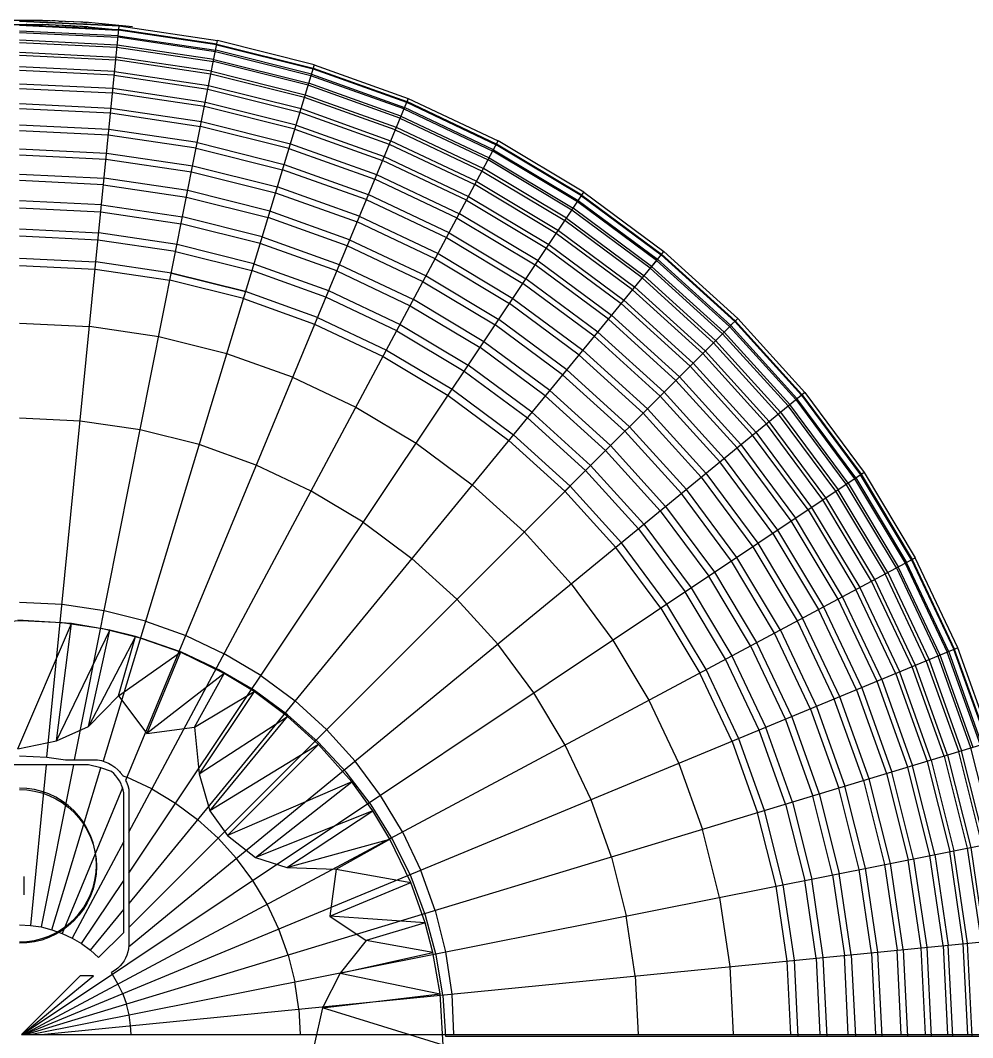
# Model space of a CAD drawing. Header units: inches. Extents: x 0 to 54693, y 0 to 31146.
# Drawn here: x 50960.4 to 51072.4, y 8078.2 to 8197.9 of the extents above; entities that cross this region are included whole.
import ezdxf

# ---------------------------------------------------------------- set-up
doc = ezdxf.new("R2010")
doc.units = ezdxf.units.IN
doc.header["$MEASUREMENT"] = 0
doc.layers.add('Added', color=3, linetype='Continuous')

msp = doc.modelspace()

# ---------------------------------------------------------------- linework, layer by layer
at = {"layer": 'Added', "linetype": 'Continuous', "lineweight": -2, "ltscale": 0.18}
for p, q in [((50963.04, 8197.85), (50957.62, 8197.85)), ((50957.63, 8197.35), (50963.03, 8197.35)), ((50960.33, 8197.77), (50960.63, 8197.75)), ((50972.03, 8197.2), (50960.33, 8197.77)), ((50960.33, 8197.77), (50972.03, 8197.19)), ((50960.33, 8197.35), (50971.99, 8196.78)), ((50960.33, 8197.27), (50971.98, 8196.7)), ((50960.63, 8197.75), (50960.68, 8197.75)), ((50960.68, 8197.75), (50960.76, 8197.75)), ((50960.76, 8197.75), (50962.73, 8197.65)), ((50961.13, 8197.35), (50961.12, 8197.35)), ((50961.12, 8197.35), (50961.13, 8197.35)), ((50961.14, 8197.85), (50961.13, 8197.85)), ((50961.13, 8197.85), (50961.13, 8197.85)), ((50961.13, 8197.85), (50961.13, 8197.85)), ((50961.13, 8197.85), (50961.15, 8197.85)), ((50961.14, 8197.35), (50961.13, 8197.35)), ((50961.13, 8197.35), (50961.14, 8197.35)), ((50961.19, 8197.35), (50961.14, 8197.35)), ((50961.14, 8197.35), (50961.16, 8197.35)), ((50961.27, 8197.85), (50961.16, 8197.85)), ((50961.22, 8197.85), (50961.19, 8197.85)), ((50961.19, 8197.35), (50961.22, 8197.35)), ((50961.24, 8197.85), (50961.32, 8197.85)), ((50961.37, 8197.35), (50961.44, 8197.35)), ((50961.4, 8197.85), (50961.47, 8197.85)), ((50961.6, 8197.35), (50961.69, 8197.35)), ((50962.73, 8197.65), (50962.77, 8197.65)), ((50962.83, 8197.65), (50962.73, 8197.65)), ((50962.77, 8197.65), (50962.83, 8197.65)), ((50962.83, 8197.65), (50962.87, 8197.64)), ((50962.92, 8197.64), (50962.87, 8197.65)), ((50962.87, 8197.64), (50962.92, 8197.64)), ((50962.92, 8197.64), (50963.51, 8197.61)), ((50968.42, 8197.09), (50963.02, 8197.35)), ((50963.03, 8197.35), (50963.02, 8197.35)), ((50963.02, 8197.35), (50963.03, 8197.35)), ((50968.46, 8197.59), (50963.03, 8197.85)), ((50963.03, 8197.85), (50963.04, 8197.85)), ((50963.04, 8197.85), (50963.98, 8197.81)), ((50964.28, 8197.29), (50963.06, 8197.35)), ((50963.51, 8197.61), (50963.56, 8197.61)), ((50963.56, 8197.61), (50963.51, 8197.61)), ((50963.56, 8197.61), (50963.61, 8197.61)), ((50963.56, 8111.21), (50972.03, 8197.2)), ((50963.61, 8197.61), (50963.65, 8197.61)), ((50963.65, 8197.61), (50963.71, 8197.61)), ((50963.71, 8197.61), (50972.03, 8197.2)), ((50964.48, 8197.78), (50964.14, 8197.8)), ((50964.59, 8197.28), (50964.9, 8197.26)), ((50964.92, 8197.76), (50964.61, 8197.78)), ((50965.01, 8197.76), (50965.38, 8197.74)), ((50965.52, 8197.23), (50965.34, 8197.24)), ((50967.78, 8197.62), (50965.67, 8197.72)), ((50966.37, 8197.19), (50965.69, 8197.22)), ((50966.61, 8197.18), (50966.86, 8197.16)), ((50966.96, 8197.16), (50967.16, 8197.15)), ((50967.55, 8197.13), (50967.44, 8197.14)), ((50967.75, 8197.12), (50967.65, 8197.13)), ((50967.87, 8197.62), (50967.98, 8197.61)), ((50967.95, 8197.11), (50968.02, 8197.11)), ((50968.05, 8197.61), (50967.98, 8197.61)), ((50968.06, 8197.11), (50967.99, 8197.11)), ((50968.03, 8197.61), (50968.09, 8197.6)), ((50968.08, 8197.1), (50968.17, 8197.1)), ((50968.17, 8197.6), (50968.12, 8197.6)), ((50968.15, 8197.6), (50968.26, 8197.6)), ((50968.24, 8197.1), (50968.21, 8197.1)), ((50968.22, 8197.1), (50968.27, 8197.1)), ((50968.26, 8197.1), (50968.29, 8197.09)), ((50968.33, 8197.59), (50968.29, 8197.59)), ((50968.3, 8197.09), (50968.29, 8197.09)), ((50968.3, 8197.09), (50968.3, 8197.09)), ((50968.33, 8197.59), (50968.32, 8197.59)), ((50968.33, 8197.59), (50968.34, 8197.59)), ((50968.34, 8197.59), (50968.33, 8197.59)), ((50968.34, 8197.59), (50968.34, 8197.59)), ((50968.42, 8197.09), (50973.56, 8196.58)), ((50973.62, 8197.08), (50968.46, 8197.59)), ((50983.54, 8195.07), (50971.99, 8196.78)), ((50972.03, 8197.2), (50983.62, 8195.48)), ((50972.04, 8197.19), (50972.03, 8197.2)), ((50972.03, 8197.2), (50972.04, 8197.19)), ((50972.04, 8197.19), (50972.03, 8197.2)), ((50972.03, 8197.19), (50972.04, 8197.19)), ((50971.92, 8196.03), (50960.33, 8196.6)), ((50960.33, 8196.43), (50971.9, 8195.86)), ((50983.36, 8194.16), (50971.9, 8195.86)), ((50971.92, 8196.03), (50983.4, 8194.33)), ((50983.53, 8194.98), (50971.98, 8196.7)), ((50971.81, 8194.94), (50960.33, 8195.51)), ((50960.33, 8195.25), (50971.79, 8194.69)), ((50966.8, 8110.89), (50983.62, 8195.48)), ((50971.79, 8194.69), (50983.13, 8193)), ((50983.18, 8193.26), (50971.81, 8194.94)), ((50983.53, 8194.98), (50994.85, 8192.15)), ((50983.54, 8195.07), (50994.87, 8192.23)), ((50994.99, 8192.63), (50983.62, 8195.48)), ((50960.33, 8194.1), (50971.67, 8193.54)), ((50960.33, 8193.75), (50971.64, 8193.2)), ((50982.84, 8191.54), (50971.64, 8193.2)), ((50982.91, 8191.87), (50971.67, 8193.54)), ((50983.18, 8193.26), (50994.34, 8190.46)), ((50994.6, 8191.34), (50983.36, 8194.16)), ((50994.65, 8191.51), (50983.4, 8194.33)), ((50971.5, 8191.83), (50960.33, 8192.38)), ((50994.99, 8192.63), (50970.15, 8110.74)), ((50994.26, 8190.22), (50983.13, 8193)), ((50994.85, 8192.15), (51005.83, 8188.22)), ((50994.87, 8192.23), (51005.87, 8188.3)), ((50994.99, 8192.63), (51006.03, 8188.68)), ((50971.46, 8191.4), (50960.33, 8191.95)), ((50971.46, 8191.4), (50982.49, 8189.77)), ((50971.5, 8191.83), (50982.57, 8190.19)), ((50993.83, 8188.78), (50982.84, 8191.54)), ((50982.91, 8191.87), (50993.93, 8189.11)), ((51005.51, 8187.44), (50994.6, 8191.34)), ((50994.65, 8191.51), (51005.58, 8187.6)), ((50971.31, 8189.82), (50960.33, 8190.36)), ((50960.33, 8189.85), (50971.26, 8189.32)), ((50982.18, 8188.21), (50971.31, 8189.82)), ((50982.49, 8189.77), (50993.3, 8187.06)), ((50982.57, 8190.19), (50993.43, 8187.47)), ((51005.06, 8186.35), (50994.26, 8190.22)), ((51005.16, 8186.59), (50994.34, 8190.46)), ((50982.08, 8187.71), (50971.26, 8189.32)), ((51006.03, 8188.68), (50972.8, 8108.47)), ((51004.49, 8184.97), (50993.83, 8188.78)), ((50993.93, 8189.11), (51004.62, 8185.29)), ((51006.03, 8188.68), (51016.62, 8183.67)), ((50960.33, 8188.07), (50971.08, 8187.54)), ((50960.33, 8187.49), (50971.02, 8186.96)), ((50971.08, 8187.54), (50981.73, 8185.96)), ((50992.69, 8185.05), (50982.08, 8187.71)), ((50992.84, 8185.54), (50982.18, 8188.21)), ((50993.43, 8187.47), (51003.96, 8183.7)), ((51005.51, 8187.44), (51015.99, 8182.48)), ((51016.07, 8182.64), (51005.58, 8187.6)), ((51005.83, 8188.22), (51016.38, 8183.23)), ((51016.42, 8183.3), (51005.87, 8188.3)), ((50971.02, 8186.96), (50981.62, 8185.39)), ((50993.3, 8187.06), (51003.8, 8183.3)), ((51005.06, 8186.35), (51015.43, 8181.45)), ((51005.16, 8186.59), (51015.55, 8181.68)), ((50970.83, 8185.01), (50960.33, 8185.53)), ((50970.77, 8184.36), (50960.33, 8184.88)), ((50981.24, 8183.47), (50970.83, 8185.01)), ((50992.01, 8182.79), (50981.62, 8185.39)), ((50981.73, 8185.96), (50992.18, 8183.35)), ((50992.69, 8185.05), (51003, 8181.37)), ((50992.84, 8185.54), (51003.19, 8181.84)), ((51004.49, 8184.97), (51014.73, 8180.13)), ((51004.62, 8185.29), (51014.89, 8180.43)), ((50981.11, 8182.83), (50970.77, 8184.36)), ((50973.17, 8102.38), (51016.62, 8183.67)), ((51014.08, 8178.91), (51003.96, 8183.7)), ((51026.67, 8177.64), (51016.62, 8183.67)), ((50960.33, 8182.76), (50970.56, 8182.25)), ((50981.11, 8182.83), (50991.25, 8180.29)), ((50981.24, 8183.47), (50991.44, 8180.91)), ((50992.01, 8182.79), (51002.09, 8179.18)), ((50992.18, 8183.35), (51002.32, 8179.72)), ((51003.8, 8183.3), (51013.88, 8178.54)), ((51025.93, 8176.53), (51015.99, 8182.48)), ((51016.07, 8182.64), (51026.02, 8176.67)), ((51026.39, 8177.23), (51016.38, 8183.23)), ((51026.44, 8177.3), (51016.42, 8183.3)), ((50960.33, 8182.04), (50970.49, 8181.54)), ((50970.49, 8181.54), (50980.56, 8180.05)), ((50970.56, 8182.25), (50980.7, 8180.75)), ((51012.89, 8176.69), (51003, 8181.37)), ((51003.19, 8181.84), (51013.13, 8177.14)), ((51025.27, 8175.55), (51015.43, 8181.45)), ((51015.55, 8181.68), (51025.42, 8175.76)), ((50980.56, 8180.05), (50990.43, 8177.58)), ((50980.7, 8180.75), (50990.63, 8178.26)), ((51001.09, 8176.77), (50991.25, 8180.29)), ((50991.44, 8180.91), (51001.34, 8177.37)), ((51014.73, 8180.13), (51024.44, 8174.3)), ((51024.63, 8174.59), (51014.89, 8180.43)), ((50960.33, 8179.78), (50970.27, 8179.29)), ((50970.19, 8178.52), (50960.33, 8179.01)), ((50980.11, 8177.83), (50970.27, 8179.29)), ((51011.77, 8174.6), (51002.09, 8179.18)), ((51002.32, 8179.72), (51012.05, 8175.12)), ((51014.08, 8178.91), (51023.68, 8173.16)), ((50970.19, 8178.52), (50979.96, 8177.08)), ((50973.17, 8097.57), (51026.67, 8177.64)), ((50989.77, 8175.41), (50980.11, 8177.83)), ((51000.28, 8174.81), (50990.63, 8178.26)), ((51023.44, 8172.8), (51013.88, 8178.54)), ((51026.44, 8177.3), (51026.67, 8177.64)), ((51026.67, 8177.64), (51036.09, 8170.66)), ((50969.96, 8176.15), (50960.33, 8176.62)), ((50979.96, 8177.08), (50989.55, 8174.68)), ((50990.43, 8177.58), (51000.01, 8174.15)), ((51001.09, 8176.77), (51010.54, 8172.3)), ((51010.85, 8172.87), (51001.34, 8177.37)), ((51012.89, 8176.69), (51022.27, 8171.06)), ((51013.13, 8177.14), (51022.56, 8171.49)), ((51035.23, 8169.62), (51025.93, 8176.53)), ((51026.02, 8176.67), (51035.34, 8169.76)), ((51026.39, 8177.23), (51035.77, 8170.28)), ((51026.44, 8177.3), (51035.82, 8170.34)), ((50960.33, 8175.81), (50969.88, 8175.34)), ((50969.88, 8175.34), (50979.34, 8173.94)), ((50969.96, 8176.15), (50979.5, 8174.73)), ((50999.14, 8172.06), (50989.77, 8175.41)), ((51034.49, 8168.72), (51025.27, 8175.55)), ((51034.65, 8168.92), (51025.42, 8175.76)), ((50988.85, 8172.39), (50979.5, 8174.73)), ((50998.85, 8171.35), (50989.55, 8174.68)), ((51009.21, 8169.8), (51000.01, 8174.15)), ((51000.28, 8174.81), (51009.54, 8170.43)), ((51011.77, 8174.6), (51020.96, 8169.1)), ((51021.29, 8169.58), (51012.05, 8175.12)), ((51033.54, 8167.56), (51024.44, 8174.3)), ((51024.63, 8174.59), (51033.76, 8167.82)), ((50960.33, 8173.32), (50969.64, 8172.86)), ((50978.85, 8171.49), (50969.64, 8172.86)), ((50988.62, 8171.61), (50979.34, 8173.94)), ((51010.85, 8172.87), (51019.87, 8167.47)), ((51023.68, 8173.16), (51032.66, 8166.49)), ((50969.55, 8172.02), (50960.33, 8172.48)), ((50978.69, 8170.67), (50969.55, 8172.02)), ((50988.85, 8172.39), (50997.93, 8169.14)), ((50999.14, 8172.06), (51008.14, 8167.8)), ((51010.54, 8172.3), (51019.51, 8166.92)), ((51032.39, 8166.16), (51023.44, 8172.8)), ((50978.69, 8170.67), (50987.65, 8168.42)), ((50987.89, 8169.23), (50978.85, 8171.49)), ((50997.62, 8168.39), (50988.62, 8171.61)), ((51007.78, 8167.12), (50998.85, 8171.35)), ((51009.54, 8170.43), (51018.33, 8165.16)), ((51022.27, 8171.06), (51031.06, 8164.54)), ((51022.56, 8171.49), (51031.39, 8164.94)), ((51035.77, 8170.28), (51036.09, 8170.66)), ((51036.09, 8170.66), (51044.77, 8162.79)), ((50960.33, 8169.89), (50969.3, 8169.45)), ((50978.19, 8168.13), (50969.3, 8169.45)), ((51035.82, 8170.34), (50973.17, 8094)), ((51009.21, 8169.8), (51017.93, 8164.57)), ((51021.29, 8169.58), (51029.93, 8163.17)), ((51035.23, 8169.62), (51034.49, 8168.72)), ((51043.82, 8161.84), (51035.23, 8169.62)), ((51043.94, 8161.96), (51035.34, 8169.76)), ((51035.77, 8170.28), (51044.41, 8162.44)), ((51035.82, 8170.34), (51044.47, 8162.5)), ((50960.33, 8169.04), (50969.22, 8168.6)), ((50969.22, 8168.6), (50978.02, 8167.29)), ((50986.9, 8165.95), (50978.19, 8168.13)), ((50978.19, 8168.13), (50986.9, 8165.95)), ((50996.35, 8165.31), (50987.65, 8168.42)), ((50987.89, 8169.23), (50996.67, 8166.09)), ((50997.62, 8168.39), (51006.27, 8164.3)), ((50997.93, 8169.14), (51006.65, 8165.02)), ((51029.56, 8162.72), (51020.96, 8169.1)), ((51034.49, 8168.72), (51042.99, 8161.01)), ((51034.65, 8168.92), (51043.17, 8161.19)), ((50986.65, 8165.13), (50978.02, 8167.29)), ((51007.78, 8167.12), (51016.25, 8162.05)), ((51008.14, 8167.8), (51016.68, 8162.68)), ((51027.91, 8160.7), (51019.51, 8166.92)), ((51028.32, 8161.2), (51019.87, 8167.47)), ((51041.93, 8159.95), (51033.54, 8167.56)), ((51033.76, 8167.82), (51042.17, 8160.2)), ((50995.36, 8162.93), (50986.9, 8165.95)), ((50996.67, 8166.09), (51005.09, 8162.1)), ((51032.39, 8166.16), (51040.65, 8158.68)), ((51032.66, 8166.49), (51040.95, 8158.98)), ((50986.65, 8165.13), (50995.03, 8162.13)), ((51004.7, 8161.36), (50996.35, 8165.31)), ((51014.92, 8160.06), (51006.65, 8165.02)), ((51026.11, 8158.5), (51017.93, 8164.57)), ((51018.33, 8165.16), (51026.56, 8159.06)), ((51031.06, 8164.54), (51039.17, 8157.2)), ((51039.53, 8157.56), (51031.39, 8164.94)), ((51006.27, 8164.3), (51014.47, 8159.39)), ((50960.33, 8162.26), (50968.55, 8161.86)), ((50995.03, 8162.13), (51003.08, 8158.33)), ((50995.36, 8162.93), (51003.48, 8159.08)), ((51005.09, 8162.1), (51013.09, 8157.31)), ((51024.67, 8156.75), (51016.68, 8162.68)), ((51037.5, 8155.52), (51029.56, 8162.72)), ((51037.91, 8155.94), (51029.93, 8163.17)), ((51043.82, 8161.84), (51044.77, 8162.79)), ((51052.25, 8153.79), (51044.41, 8162.44)), ((51044.47, 8162.5), (51052.32, 8153.85)), ((51044.77, 8162.79), (51052.64, 8154.11)), ((50976.7, 8160.65), (50968.55, 8161.86)), ((51004.7, 8161.36), (51012.62, 8156.61)), ((51024.18, 8156.16), (51016.25, 8162.05)), ((51028.32, 8161.2), (51036.11, 8154.14)), ((51043.17, 8161.19), (51039.53, 8157.56)), ((51043.94, 8161.96), (51042.99, 8161.01)), ((51050.69, 8152.51), (51042.99, 8161.01)), ((51043.17, 8161.19), (51050.89, 8152.68)), ((51051.6, 8153.26), (51043.82, 8161.84)), ((51051.73, 8153.37), (51043.94, 8161.96)), ((50984.69, 8158.65), (50976.7, 8160.65)), ((51022.67, 8154.32), (51014.92, 8160.06)), ((51035.65, 8153.68), (51027.91, 8160.7)), ((51041.93, 8159.95), (51049.53, 8151.56)), ((51049.8, 8151.78), (51042.17, 8160.2)), ((50992.44, 8155.88), (50984.69, 8158.65)), ((51003.48, 8159.08), (51011.18, 8154.47)), ((51022.15, 8153.69), (51014.47, 8159.39)), ((51033.65, 8151.67), (51026.11, 8158.5)), ((51034.15, 8152.18), (51026.56, 8159.06)), ((51040.65, 8158.68), (51035.65, 8153.68)), ((51040.65, 8158.68), (51048.14, 8150.42)), ((51048.47, 8150.69), (51040.95, 8158.98)), ((51003.08, 8158.33), (51010.71, 8153.75)), ((51020.57, 8151.76), (51013.09, 8157.31)), ((51046.91, 8149.41), (51039.53, 8157.56)), ((51012.62, 8156.61), (51020.04, 8151.11)), ((51024.18, 8156.16), (51031.5, 8149.53)), ((51024.67, 8156.75), (51032.05, 8150.07)), ((51037.5, 8155.52), (51039.17, 8157.2)), ((51039.17, 8157.2), (51046.52, 8149.09)), ((50992.44, 8155.88), (50999.88, 8152.36)), ((51044.69, 8147.59), (51037.5, 8155.52)), ((51037.91, 8155.94), (51045.14, 8147.96)), ((51052.64, 8154.11), (50973.15, 8088.88)), ((51010.71, 8153.75), (51017.86, 8148.45)), ((51011.18, 8154.47), (51018.4, 8149.11)), ((51022.15, 8153.69), (51029.24, 8147.27)), ((51029.81, 8147.84), (51022.67, 8154.32)), ((51032.05, 8150.07), (51036.11, 8154.14)), ((51043.18, 8146.35), (51036.11, 8154.14)), ((51052.25, 8153.79), (51059.2, 8144.42)), ((51052.32, 8153.85), (51059.27, 8144.47)), ((51052.64, 8154.11), (51059.62, 8144.7)), ((51042.67, 8145.93), (51035.65, 8153.68)), ((51057.52, 8143.3), (51050.69, 8152.51)), ((51057.74, 8143.44), (51050.89, 8152.68)), ((51051.6, 8153.26), (51058.5, 8143.95)), ((51058.64, 8144.05), (51051.73, 8153.37)), ((50999.88, 8152.36), (51006.95, 8148.12)), ((51020.57, 8151.76), (51027.48, 8145.5)), ((51033.65, 8151.67), (51029.81, 8147.84)), ((51033.65, 8151.67), (51040.48, 8144.13)), ((51034.15, 8152.18), (51041.03, 8144.59)), ((51049.53, 8151.56), (51056.28, 8142.47)), ((51049.8, 8151.78), (51056.57, 8142.66)), ((50967.46, 8150.74), (50960.33, 8151.09)), ((50974.52, 8149.69), (50967.46, 8150.74)), ((51020.04, 8151.11), (51026.88, 8144.91)), ((51054.78, 8141.46), (51048.14, 8150.42)), ((51055.14, 8141.7), (51048.47, 8150.69)), ((50981.44, 8147.96), (50974.52, 8149.69)), ((51018.4, 8149.11), (51025.06, 8143.08)), ((51026.88, 8144.91), (51031.5, 8149.53)), ((51038.14, 8142.21), (51031.5, 8149.53)), ((51038.73, 8142.7), (51032.05, 8150.07)), ((51053.04, 8140.3), (51046.52, 8149.09)), ((51046.91, 8149.41), (51053.46, 8140.58)), ((50988.16, 8145.55), (50981.44, 8147.96)), ((51006.95, 8148.12), (51013.56, 8143.22)), ((51017.86, 8148.45), (51024.45, 8142.48)), ((51029.81, 8147.84), (51036.29, 8140.69)), ((51045.14, 8147.96), (51051.56, 8139.31)), ((51029.24, 8147.27), (51035.66, 8140.18)), ((51051.07, 8138.99), (51044.69, 8147.59)), ((50994.62, 8142.5), (50988.16, 8145.55)), ((51027.48, 8145.5), (51024.45, 8142.48)), ((51033.74, 8138.6), (51027.48, 8145.5)), ((51048.9, 8137.53), (51042.67, 8145.93)), ((51043.18, 8146.35), (51049.44, 8137.9)), ((51059.62, 8144.7), (50960.7, 8078.6)), ((51033.09, 8138.06), (51026.88, 8144.91)), ((51040.48, 8144.13), (51046.54, 8135.96)), ((51041.03, 8144.59), (51047.14, 8136.36)), ((51065.2, 8134.41), (51059.2, 8144.42)), ((51059.27, 8144.47), (51065.28, 8134.45)), ((51059.62, 8144.7), (51065.64, 8134.65)), ((51025.06, 8143.08), (50973.17, 8091.2)), ((51013.56, 8143.22), (51019.66, 8137.69)), ((51031.09, 8136.43), (51025.06, 8143.08)), ((51063.42, 8133.46), (51057.52, 8143.3)), ((51057.74, 8143.44), (51063.65, 8133.58)), ((51058.5, 8143.95), (51064.46, 8134.01)), ((51058.64, 8144.05), (51064.61, 8134.09)), ((51000.74, 8138.83), (50994.62, 8142.5)), ((51030.43, 8135.88), (51024.45, 8142.48)), ((51044.02, 8134.27), (51038.14, 8142.21)), ((51044.66, 8134.7), (51038.73, 8142.7)), ((51056.28, 8142.47), (51062.1, 8132.75)), ((51062.41, 8132.91), (51056.57, 8142.66)), ((51036.29, 8140.69), (51042.03, 8132.95)), ((51053.46, 8140.58), (51059.11, 8131.15)), ((51060.51, 8131.9), (51054.78, 8141.46)), ((51060.89, 8132.1), (51055.14, 8141.7)), ((51035.66, 8140.18), (51041.36, 8132.5)), ((51053.04, 8140.3), (51058.66, 8130.91)), ((51000.74, 8138.83), (51006.47, 8134.58)), ((51033.74, 8138.6), (51039.29, 8131.11)), ((51056.58, 8129.8), (51051.07, 8138.99)), ((51057.09, 8130.07), (51051.56, 8139.31)), ((51025.19, 8131.59), (51019.66, 8137.69)), ((51033.09, 8138.06), (51038.59, 8130.64)), ((51048.9, 8137.53), (51054.27, 8128.57)), ((51049.44, 8137.9), (51054.85, 8128.88)), ((51035.73, 8128.73), (51030.43, 8135.88)), ((51036.44, 8129.21), (51031.09, 8136.43)), ((51046.54, 8135.96), (51051.77, 8127.23)), ((51047.14, 8136.36), (51052.4, 8127.57)), ((50960.8, 8078.6), (51065.64, 8134.65)), ((51006.47, 8134.58), (51011.76, 8129.79)), ((51049.78, 8126.16), (51044.66, 8134.7)), ((51070.66, 8124.05), (51065.64, 8134.65)), ((51049.1, 8125.8), (51044.02, 8134.27)), ((51063.42, 8133.46), (51068.33, 8123.09)), ((51068.57, 8123.19), (51063.65, 8133.58)), ((51064.46, 8134.01), (51069.41, 8123.54)), ((51069.57, 8123.6), (51064.61, 8134.09)), ((51065.2, 8134.41), (51070.19, 8123.86)), ((51065.28, 8134.45), (51070.27, 8123.89)), ((51046.28, 8124.29), (51041.36, 8132.5)), ((51042.03, 8132.95), (51046.99, 8124.68)), ((51066.94, 8122.51), (51062.1, 8132.75)), ((51062.41, 8132.91), (51067.26, 8122.65)), ((51025.19, 8131.59), (51030.1, 8124.97)), ((51039.29, 8131.11), (51044.08, 8123.12)), ((51059.11, 8131.15), (51063.81, 8121.22)), ((51065.28, 8121.82), (51060.51, 8131.9)), ((51065.67, 8121.99), (51060.89, 8132.1)), ((51011.76, 8129.79), (51016.55, 8124.5)), ((51043.34, 8122.72), (51038.59, 8130.64)), ((51061.16, 8120.12), (51056.58, 8129.8)), ((51061.7, 8120.34), (51057.09, 8130.07)), ((51063.34, 8121.02), (51058.66, 8130.91)), ((50965.33, 8129.16), (50960.33, 8129.41)), ((50970.29, 8128.43), (50965.33, 8129.16)), ((51035.73, 8128.73), (51040.3, 8121.1)), ((51041.06, 8121.5), (51036.44, 8129.21)), ((51058.74, 8119.12), (51054.27, 8128.57)), ((51054.85, 8128.88), (51059.35, 8119.37)), ((50975.15, 8127.21), (50970.29, 8128.43)), ((51056.78, 8118.31), (51052.4, 8127.57)), ((50960.52, 8127.24), (50955.69, 8127)), ((50966.45, 8126.94), (50960.14, 8127.34)), ((50960.14, 8112.18), (50966.45, 8126.94)), ((50965.35, 8127), (50960.52, 8127.24)), ((50964.69, 8113.12), (50966.45, 8126.94)), ((50970.14, 8126.3), (50965.35, 8127)), ((50970.95, 8126.16), (50966.45, 8126.94)), ((50974.83, 8125.14), (50970.14, 8126.3)), ((50975.15, 8127.21), (50979.87, 8125.52)), ((51051.77, 8127.23), (51056.12, 8118.03)), ((50964.69, 8113.12), (50970.95, 8126.16)), ((50968.44, 8114.82), (50970.95, 8126.16)), ((50973.97, 8125.39), (50968.44, 8114.82)), ((50973.97, 8125.39), (50970.95, 8126.16)), ((50971.96, 8118.44), (50973.97, 8125.39)), ((50979.27, 8123.54), (50973.97, 8125.39)), ((50979.39, 8123.54), (50974.83, 8125.14)), ((50979.87, 8125.52), (50984.4, 8123.38)), ((51030.1, 8124.97), (51034.33, 8117.91)), ((51053.32, 8116.87), (51049.1, 8125.8)), ((51049.78, 8126.16), (51054.03, 8117.17)), ((51070.66, 8124.05), (50960.93, 8078.6)), ((51020.81, 8118.76), (51016.55, 8124.5)), ((51046.28, 8124.29), (51050.37, 8115.65)), ((51046.99, 8124.68), (51051.12, 8115.96)), ((51074.12, 8112.87), (51070.19, 8123.86)), ((51074.2, 8112.9), (51070.27, 8123.89)), ((51074.6, 8113.02), (51070.66, 8124.05)), ((50971.96, 8118.44), (50979.27, 8123.54)), ((50979.27, 8123.54), (50975.32, 8114.01)), ((50984.4, 8121.06), (50979.27, 8123.54)), ((50983.77, 8121.49), (50979.39, 8123.54)), ((50988.69, 8120.8), (50984.4, 8123.38)), ((51047.29, 8114.37), (51043.34, 8122.72)), ((51044.08, 8123.12), (51048.06, 8114.69)), ((51067.26, 8122.65), (51071.09, 8111.95)), ((51072.19, 8112.29), (51068.33, 8123.09)), ((51072.44, 8112.36), (51068.57, 8123.19)), ((51073.32, 8112.63), (51069.41, 8123.54)), ((51069.57, 8123.6), (51073.48, 8112.68)), ((50987.94, 8119.04), (50983.77, 8121.49)), ((51044.9, 8113.38), (51041.06, 8121.5)), ((51069.03, 8111.33), (51065.28, 8121.82)), ((51069.44, 8111.45), (51065.67, 8121.99)), ((51066.94, 8122.51), (51070.76, 8111.85)), ((50984.4, 8121.06), (50975.32, 8114.01)), ((50980.89, 8114.74), (50984.4, 8121.06)), ((50987.92, 8118.92), (50984.4, 8121.06)), ((50988.69, 8120.8), (50992.72, 8117.82)), ((51044.11, 8113.06), (51040.3, 8121.1)), ((51061.7, 8120.34), (51065.32, 8110.2)), ((51063.34, 8121.02), (51067.03, 8110.72)), ((51067.51, 8110.87), (51063.81, 8121.22)), ((50991.85, 8116.19), (50987.94, 8119.04)), ((51058.74, 8119.12), (51062.26, 8109.28)), ((51059.35, 8119.37), (51062.89, 8109.46)), ((51064.76, 8110.03), (51061.16, 8120.12)), ((50968.44, 8114.82), (50971.96, 8118.44)), ((50971.96, 8118.44), (50975.32, 8114.01)), ((50980.89, 8114.74), (50987.92, 8118.92)), ((50987.92, 8118.92), (50981.47, 8109.27)), ((50991.84, 8116.01), (50987.92, 8118.92)), ((50996.43, 8114.45), (50992.72, 8117.82)), ((51024.48, 8112.64), (51020.81, 8118.76)), ((51034.33, 8117.91), (51037.85, 8110.46)), ((51059.55, 8108.45), (51056.12, 8118.03)), ((51060.24, 8108.66), (51056.78, 8118.31)), ((51053.32, 8116.87), (51056.65, 8107.57)), ((51054.03, 8117.17), (51057.38, 8107.79)), ((50981.47, 8109.27), (50991.84, 8116.01)), ((50982.72, 8104.89), (50991.84, 8116.01)), ((50995.49, 8112.7), (50991.84, 8116.01)), ((50995.46, 8112.98), (50991.85, 8116.19)), ((51050.37, 8115.65), (51053.59, 8106.64)), ((51051.12, 8115.96), (51054.36, 8106.88)), ((50964.69, 8113.12), (50968.44, 8114.82)), ((50975.32, 8114.01), (50980.89, 8114.74)), ((50980.89, 8114.74), (50981.47, 8109.27)), ((50996.43, 8114.45), (50999.79, 8110.74)), ((51050.4, 8105.68), (51047.29, 8114.37)), ((51051.2, 8105.92), (51048.06, 8114.69)), ((50960.14, 8112.18), (50964.69, 8113.12)), ((51074.6, 8113.02), (50961.15, 8078.6)), ((51044.11, 8113.06), (51047.11, 8104.68)), ((51047.93, 8104.93), (51044.9, 8113.38)), ((50995.49, 8112.7), (50982.72, 8104.89)), ((50995.49, 8112.7), (50984.77, 8101.98)), ((50998.75, 8109.44), (50995.46, 8112.98)), ((50999.39, 8108.32), (50995.49, 8112.7)), ((51027.53, 8106.19), (51024.48, 8112.64)), ((51073.51, 8100.87), (51070.76, 8111.85)), ((51073.85, 8100.93), (51071.09, 8111.95)), ((51074.98, 8101.16), (51072.19, 8112.29)), ((50960.33, 8111.37), (50963.56, 8111.21)), ((50963.56, 8111.21), (50965.73, 8110.89)), ((50965.73, 8110.89), (50969.52, 8110.89)), ((50969.52, 8110.89), (50969.96, 8110.8)), ((50969.96, 8110.8), (50970.15, 8110.74)), ((50970.15, 8110.74), (50970.37, 8110.67)), ((50970.37, 8110.67), (50970.79, 8110.49)), ((51002.78, 8106.72), (50999.79, 8110.74)), ((51067.03, 8110.72), (51069.69, 8100.11)), ((51067.51, 8110.87), (51070.19, 8100.2)), ((51069.03, 8111.33), (51071.74, 8100.51)), ((51069.44, 8111.45), (51072.16, 8100.6)), ((50968.45, 8110.32), (50952.2, 8110.32)), ((50963.48, 8110.32), (50961.62, 8091.43)), ((50966.69, 8110.32), (50962.89, 8091.24)), ((50964.14, 8090.92), (50969.91, 8109.95)), ((50969.91, 8109.95), (50968.45, 8110.32)), ((50971.14, 8109.52), (50969.91, 8109.95)), ((50970.79, 8110.49), (50971.18, 8110.27)), ((50971.42, 8109.28), (50971.14, 8109.52)), ((50971.18, 8110.27), (50971.54, 8110.02)), ((50971.54, 8110.02), (50971.88, 8109.73)), ((50971.88, 8109.73), (50972.08, 8109.52)), ((50972.08, 8109.52), (50972.18, 8109.4)), ((51001.68, 8105.59), (50998.75, 8109.44)), ((51037.85, 8110.46), (51040.63, 8102.71)), ((51065.45, 8099.26), (51062.89, 8109.46)), ((51067.37, 8099.64), (51064.76, 8110.03)), ((51067.94, 8099.76), (51065.32, 8110.2)), ((50971.67, 8109.01), (50971.42, 8109.28)), ((50971.9, 8108.72), (50971.67, 8109.01)), ((50972.1, 8108.41), (50971.9, 8108.72)), ((50972.27, 8108.08), (50972.1, 8108.41)), ((50972.18, 8109.4), (50972.46, 8109.06)), ((50972.46, 8109.06), (50972.48, 8109.03)), ((50972.48, 8109.03), (50972.96, 8108.86)), ((50972.8, 8108.47), (50972.9, 8108.28)), ((50972.9, 8108.28), (50973.06, 8107.87)), ((50975.89, 8107.47), (50972.96, 8108.86)), ((50981.47, 8109.27), (50982.72, 8104.89)), ((50999.39, 8108.32), (50984.77, 8101.98)), ((50988.08, 8099.4), (50999.39, 8108.32)), ((51001.86, 8104.89), (50999.39, 8108.32)), ((51059.55, 8108.45), (51062.02, 8098.58)), ((51062.72, 8098.72), (51060.24, 8108.66)), ((51062.26, 8109.28), (51064.8, 8099.13)), ((50961.21, 8107.52), (50960.33, 8107.57)), ((50960.33, 8107.39), (50961.21, 8107.35)), ((50962.09, 8107.39), (50961.21, 8107.52)), ((50961.21, 8107.35), (50962.09, 8107.22)), ((50962.95, 8107.18), (50962.09, 8107.39)), ((50962.09, 8107.22), (50962.95, 8107)), ((50963.79, 8106.88), (50962.95, 8107.18)), ((50972.45, 8107.61), (50965.36, 8090.49)), ((50972.33, 8107.93), (50972.27, 8108.08)), ((50972.41, 8107.74), (50972.33, 8107.93)), ((50972.45, 8107.61), (50972.41, 8107.74)), ((50972.52, 8107.38), (50972.45, 8107.61)), ((50972.58, 8107.02), (50972.52, 8107.38)), ((50973.06, 8107.87), (50973.17, 8107.44)), ((50973.17, 8107.44), (50973.17, 8089.06)), ((50975.89, 8107.47), (50978.67, 8105.81)), ((51059.05, 8097.99), (51056.65, 8107.57)), ((51059.8, 8098.14), (51057.38, 8107.79)), ((50962.95, 8107), (50963.79, 8106.7)), ((50964.59, 8106.5), (50963.79, 8106.88)), ((50963.79, 8106.7), (50964.59, 8106.32)), ((50965.35, 8106.04), (50964.59, 8106.5)), ((50964.59, 8106.32), (50965.35, 8105.87)), ((50966.06, 8105.51), (50965.35, 8106.04)), ((50965.35, 8105.87), (50966.06, 8105.34)), ((50972.58, 8090.61), (50972.58, 8107.02)), ((51005.36, 8102.42), (51002.78, 8106.72)), ((51029.93, 8099.47), (51027.53, 8106.19)), ((51051.2, 8105.92), (51053.47, 8096.88)), ((51055.91, 8097.37), (51053.59, 8106.64)), ((51054.36, 8106.88), (51056.71, 8097.52)), ((50966.72, 8104.92), (50966.06, 8105.51)), ((50966.06, 8105.34), (50966.72, 8104.74)), ((50967.32, 8104.26), (50966.72, 8104.92)), ((50966.72, 8104.74), (50967.32, 8104.09)), ((50978.67, 8105.81), (50981.27, 8103.88)), ((50982.72, 8104.89), (50984.77, 8101.98)), ((51001.86, 8104.89), (50988.08, 8099.4)), ((50991.75, 8098.22), (51001.86, 8104.89)), ((51004.23, 8101.48), (51001.68, 8105.59)), ((51003.88, 8101.55), (51001.86, 8104.89)), ((51049.27, 8096.04), (51047.11, 8104.68)), ((51050.11, 8096.21), (51047.93, 8104.93)), ((51050.4, 8105.68), (51052.64, 8096.72)), ((50967.85, 8103.55), (50967.32, 8104.26)), ((50967.32, 8104.09), (50967.85, 8103.37)), ((50968.3, 8102.79), (50967.85, 8103.55)), ((50981.27, 8103.88), (50983.68, 8101.7)), ((50967.85, 8103.37), (50968.3, 8102.61)), ((50968.68, 8101.99), (50968.3, 8102.79)), ((50968.3, 8102.61), (50968.68, 8101.81)), ((51005.36, 8102.42), (51007.5, 8097.89)), ((51042.63, 8094.72), (51040.63, 8102.71)), ((50961.58, 8078.6), (51077.45, 8101.65)), ((50972.58, 8101.28), (50966.52, 8089.94)), ((50968.98, 8101.15), (50968.68, 8101.99)), ((50968.68, 8101.81), (50968.98, 8100.98)), ((50969.2, 8100.29), (50968.98, 8101.15)), ((50983.68, 8101.7), (50985.85, 8099.3)), ((50984.77, 8101.98), (50988.08, 8099.4)), ((50991.75, 8098.22), (51003.88, 8101.55)), ((50997.55, 8098.05), (51003.88, 8101.55)), ((51006.33, 8096.48), (51003.88, 8101.55)), ((51006.36, 8097.14), (51004.23, 8101.48)), ((50968.98, 8100.98), (50969.2, 8100.12)), ((50969.33, 8099.41), (50969.2, 8100.29)), ((50969.2, 8100.12), (50969.33, 8099.24)), ((51071.29, 8089.28), (51069.69, 8100.11)), ((51071.8, 8089.33), (51070.19, 8100.2)), ((51071.74, 8100.51), (51073.38, 8089.49)), ((51072.16, 8100.6), (51073.8, 8089.53)), ((50969.37, 8098.53), (50969.33, 8099.41)), ((50969.33, 8099.24), (50969.37, 8098.35)), ((50987.78, 8096.7), (50985.85, 8099.3)), ((50988.08, 8099.4), (50991.75, 8098.22)), ((51029.93, 8099.47), (51031.67, 8092.54)), ((51064.23, 8088.59), (51062.72, 8098.72)), ((51066.34, 8088.79), (51064.8, 8099.13)), ((51065.45, 8099.26), (51066.99, 8088.86)), ((51068.94, 8089.05), (51067.37, 8099.64)), ((51067.94, 8099.76), (51069.52, 8089.11)), ((50969.2, 8096.76), (50969.33, 8097.64)), ((50969.33, 8097.47), (50969.2, 8096.59)), ((50969.33, 8097.64), (50969.37, 8098.53)), ((50969.37, 8098.35), (50969.33, 8097.47)), ((50991.75, 8098.22), (50997.55, 8098.05)), ((50997.55, 8098.05), (50996.8, 8092.53)), ((50997.55, 8098.05), (51006.33, 8096.48)), ((51009.19, 8093.17), (51007.5, 8097.89)), ((51058.12, 8087.98), (51056.71, 8097.52)), ((51060.5, 8088.22), (51059.05, 8097.99)), ((51061.26, 8088.29), (51059.8, 8098.14)), ((51062.02, 8098.58), (51063.52, 8088.52)), ((50960.83, 8097.19), (50960.83, 8095.01)), ((50967.63, 8089.28), (50972.58, 8096.69)), ((50968.98, 8095.9), (50969.2, 8096.76)), ((50969.2, 8096.59), (50968.98, 8095.73)), ((50989.45, 8093.92), (50987.78, 8096.7)), ((50996.8, 8092.53), (51006.33, 8096.48)), ((51008.02, 8091.72), (51006.33, 8096.48)), ((51008.06, 8092.61), (51006.36, 8097.14)), ((51054, 8087.58), (51052.64, 8096.72)), ((51054.83, 8087.66), (51053.47, 8096.88)), ((51055.91, 8097.37), (51057.32, 8087.91)), ((50968.3, 8094.27), (50968.68, 8095.07)), ((50968.68, 8095.07), (50968.98, 8095.9)), ((50968.98, 8095.73), (50968.68, 8094.89)), ((51050.57, 8087.24), (51049.27, 8096.04)), ((51051.43, 8087.33), (51050.11, 8096.21)), ((50967.85, 8093.51), (50968.3, 8094.27)), ((50968.3, 8094.09), (50967.85, 8093.33)), ((50968.68, 8094.89), (50968.3, 8094.09)), ((50990.83, 8090.99), (50989.45, 8093.92)), ((51042.63, 8094.72), (51043.84, 8086.58)), ((50966.72, 8092.14), (50967.32, 8092.79)), ((50967.32, 8092.79), (50967.85, 8093.51)), ((50967.85, 8093.33), (50967.32, 8092.62)), ((50968.66, 8088.51), (50972.58, 8093.28)), ((51009.19, 8093.17), (51010.4, 8088.31)), ((50960.33, 8091.49), (50961.62, 8091.43)), ((50965.35, 8091.01), (50966.06, 8091.54)), ((50966.06, 8091.54), (50966.72, 8092.14)), ((50966.72, 8091.96), (50966.06, 8091.37)), ((50967.32, 8092.62), (50966.72, 8091.96)), ((51008.02, 8091.72), (50996.8, 8092.53)), ((50996.8, 8092.53), (51001.09, 8089.64)), ((51008.02, 8091.72), (51001.09, 8089.64)), ((51008.94, 8088.23), (51008.02, 8091.72)), ((51009.32, 8087.94), (51008.06, 8092.61)), ((51032.71, 8085.48), (51031.67, 8092.54)), ((50961.62, 8091.43), (50962.89, 8091.24)), ((50962.89, 8091.24), (50964.14, 8090.92)), ((50963.79, 8090.18), (50964.59, 8090.56)), ((50964.59, 8090.38), (50963.79, 8090)), ((50964.14, 8090.92), (50965.36, 8090.49)), ((50964.59, 8090.56), (50965.35, 8091.01)), ((50965.35, 8090.84), (50964.59, 8090.38)), ((50966.06, 8091.37), (50965.35, 8090.84)), ((50965.36, 8090.49), (50966.52, 8089.94)), ((50969.62, 8087.64), (50972.58, 8090.61)), ((50991.92, 8087.94), (50990.83, 8090.99)), ((50960.33, 8089.49), (50961.21, 8089.53)), ((50961.21, 8089.36), (50960.33, 8089.32)), ((50961.21, 8089.53), (50962.09, 8089.66)), ((50962.09, 8089.49), (50961.21, 8089.36)), ((50962.09, 8089.66), (50962.95, 8089.88)), ((50962.95, 8089.7), (50962.09, 8089.49)), ((50962.87, 8078.6), (51079.17, 8090.06)), ((50962.95, 8089.88), (50963.79, 8090.18)), ((50963.79, 8090), (50962.95, 8089.7)), ((50966.52, 8089.94), (50967.63, 8089.28)), ((50967.63, 8089.28), (50968.66, 8088.51)), ((51001.09, 8089.64), (50998.02, 8085.8)), ((51008.94, 8088.23), (51001.09, 8089.64)), ((51070.05, 8078.35), (51069.52, 8089.11)), ((51071.82, 8078.6), (51071.29, 8089.28)), ((51072.34, 8078.35), (51071.8, 8089.33)), ((50968.66, 8088.51), (50969.62, 8087.64)), ((50972.95, 8087.94), (50972.8, 8087.59)), ((50973.06, 8088.31), (50972.95, 8087.94)), ((50973.14, 8088.68), (50973.06, 8088.31)), ((50973.17, 8089.06), (50973.14, 8088.68)), ((50991.92, 8087.94), (50992.71, 8084.79)), ((50998.02, 8085.8), (51008.94, 8088.23)), ((51009.77, 8083.4), (51008.94, 8088.23)), ((51010.11, 8083.26), (51009.32, 8087.94)), ((51010.4, 8088.31), (51011.14, 8083.36)), ((51057.77, 8078.6), (51057.32, 8087.91)), ((51058.12, 8087.98), (51058.6, 8078.35)), ((51060.5, 8088.22), (51060.97, 8078.6)), ((51061.75, 8078.35), (51061.26, 8088.29)), ((51064, 8078.6), (51063.52, 8088.52)), ((51064.23, 8088.59), (51064.73, 8078.35)), ((51066.84, 8078.6), (51066.34, 8088.79)), ((51066.99, 8088.86), (51067.5, 8078.35)), ((51068.94, 8089.05), (51069.45, 8078.6)), ((50972.4, 8086.95), (50972.15, 8086.66)), ((50972.62, 8087.26), (50972.4, 8086.95)), ((50972.8, 8087.59), (50972.62, 8087.26)), ((51051, 8078.6), (51050.57, 8087.24)), ((51051.87, 8078.35), (51051.43, 8087.33)), ((51054, 8087.58), (51054.44, 8078.6)), ((51055.29, 8078.35), (51054.83, 8087.66)), ((50967.48, 8085.5), (50960.58, 8078.6)), ((50960.63, 8078.6), (50969.04, 8085.5)), ((50969.04, 8085.5), (50967.48, 8085.5)), ((50971.26, 8085.96), (50971.09, 8085.87)), ((50971.09, 8085.87), (50971.25, 8085.65)), ((50971.91, 8084.55), (50971.25, 8085.65)), ((50971.58, 8086.16), (50971.26, 8085.96)), ((50971.88, 8086.4), (50971.58, 8086.16)), ((50972.15, 8086.66), (50971.88, 8086.4)), ((50998.02, 8085.8), (50995.94, 8081.72)), ((50998.02, 8085.8), (51009.77, 8083.4)), ((51043.84, 8086.58), (51044.23, 8078.6)), ((50972.46, 8083.38), (50971.91, 8084.55)), ((50993.19, 8081.59), (50992.71, 8084.79)), ((51032.71, 8085.48), (51033.05, 8078.6)), ((50972.46, 8083.38), (50972.9, 8082.17)), ((50995.94, 8081.72), (51009.77, 8083.4)), ((51010.14, 8077.34), (51009.77, 8083.4)), ((51010.13, 8083.18), (51010.11, 8083.26)), ((51010.46, 8078.35), (51010.13, 8083.18)), ((51011.14, 8083.36), (51011.37, 8078.6)), ((50973.21, 8080.92), (50972.9, 8082.17)), ((50973.4, 8079.64), (50973.21, 8080.92)), ((50993.19, 8081.59), (50993.33, 8078.6)), ((50995.94, 8081.72), (50994.97, 8077.34)), ((51010.14, 8077.34), (50995.94, 8081.72)), ((50973.45, 8078.6), (50973.4, 8079.64)), ((50960.58, 8078.6), (50960.63, 8078.6)), ((50960.7, 8078.6), (50960.8, 8078.6)), ((50960.8, 8078.6), (50960.93, 8078.6)), ((50960.93, 8078.6), (50961.15, 8078.6)), ((50961.15, 8078.6), (51079.73, 8078.6)), ((51079.75, 8078.35), (51010.46, 8078.35))]:
    msp.add_line(p, q, dxfattribs=at)

doc.saveas('drawing.dxf')
